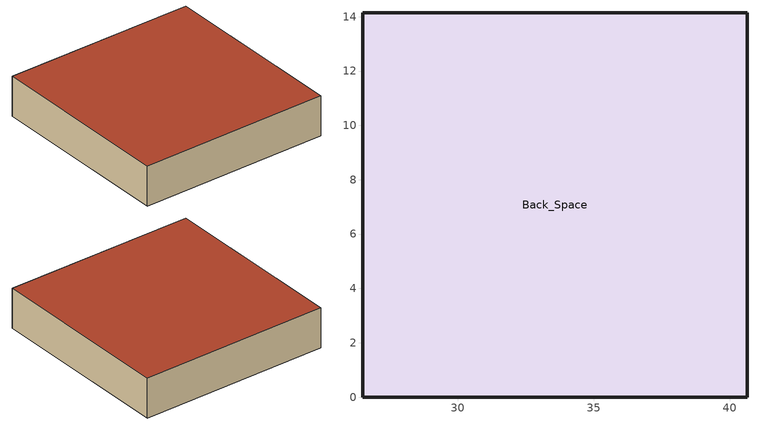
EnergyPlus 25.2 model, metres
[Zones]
Back_Space
 floor ground (Generic Floor): 26.49,0 26.49,14.14 40.64,14.14 40.64,0 z0
 wall outside (Generic Wall): 26.49,0 40.64,0 40.64,14.14 26.49,14.14 26.49,0 z0:3
 roof outside (Generic Roof): 26.49,0 40.64,0 40.64,14.14 26.49,14.14 z3
[Building]
RetailStandalone_TC01: North Axis {deg}=0; Terrain=City; Loads Convergence Tolerance=0.04; Temperature Convergence Tolerance=0.4; Solar Distribution=FullInteriorAndExterior; Maximum Number of Warmup Days=25; Minimum Number of Warmup Days=6
[Site:Location]
Baltimore MD: Latitude {deg}=39.17; Longitude {deg}=-76.68; Time Zone=-5; Elevation {m}=14
[SizingPeriod:DesignDay] Day of Month=21; Dry-Bulb Temperature Range Modifier Type=DefaultMultipliers; Humidity Condition Type=Wetbulb; Barometric Pressure {Pa}=101325; Wind Direction {deg}=270; Rain Indicator=No; Snow Indicator=No; Daylight Saving Time Indicator=No
Name | Month | Day Type | Maximum Dry-Bulb Temperature {C} | Daily Dry-Bulb Temperature Range {deltaC} | Wetbulb/Dewpoint at Maximum Dry-Bulb {C} | Wind Speed {m/s}
Summer Design Day | 7 | SummerDesignDay | 33 | 14 | 23.9 | 5
Winter Design Day | 1 | WinterDesignDay | -8.3 | 0 | -8.3 | 4.9
[Material] Roughness=MediumRough; Thermal Absorptance=0.9; Solar Absorptance=0.65; Visible Absorptance=0.65
Name | Thickness {m} | Conductivity {W/m-K} | Density {kg/m3} | Specific Heat {J/kg-K}
Generic Wall Mat | 0.2 | 0.72 | 1860 | 840
Generic Roof Mat | 0.15 | 0.6 | 1800 | 840
Generic Floor Mat | 0.1 | 1.73 | 2243 | 837
[Construction]
Generic Wall: Generic Wall Mat
Generic Roof: Generic Roof Mat
Generic Floor: Generic Floor Mat
[Zone] Type=1; Multiplier=1; Ceiling Height=autocalculate; Volume=autocalculate
Sales_Floor; Back_Space
[People] Number of People Schedule=OccupancySched; Number of People Calculation Method=Area/Person; Floor Area per Person {m2/person}=10; Sensible Heat Fraction=autocalculate
Name | Zone or ZoneList
Sales_Floor_People | Sales_Floor
Back_Space_People | Back_Space
[Lights] Schedule=OfficeLighting; Design Level Calculation Method=Watts/Area; Watts per Zone Floor Area {W/m2}=9; Return Air Fraction=0.32; Fraction Radiant=0; Fraction Visible=0; Fraction Replaceable=1
Name | Zone or ZoneList
Sales_Floor_Lights | Sales_Floor
Back_Space_Lights | Back_Space
[ElectricEquipment] Schedule=OfficeEquipment; Design Level Calculation Method=Watts/Area; Watts per Zone Floor Area {W/m2}=10; Fraction Latent=0.5; Fraction Radiant=0; Fraction Lost=0
Name | Zone or ZoneList
Sales_Floor_Equipment | Sales_Floor
Back_Space_Equipment | Back_Space
[ZoneInfiltration:DesignFlowRate] Schedule=InfiltrationSched; Design Flow Rate Calculation Method=Flow/ExteriorArea; Flow per Exterior Surface Area {m3/s-m2}=0.0003; Constant Term Coefficient=1; Temperature Term Coefficient=0; Velocity Term Coefficient=0; Velocity Squared Term Coefficient=0
Name | Zone or ZoneList
Sales_Floor_Infiltration | Sales_Floor
Back_Space_Infiltration | Back_Space
[Sizing:Zone] Zone Cooling Design Supply Air Temperature Input Method=SupplyAirTemperature; Zone Cooling Design Supply Air Temperature {C}=12.8; Zone Heating Design Supply Air Temperature Input Method=SupplyAirTemperature; Zone Heating Design Supply Air Temperature {C}=50; Zone Cooling Design Supply Air Humidity Ratio {kgWater/kgDryAir}=0.0085; Zone Heating Design Supply Air Humidity Ratio {kgWater/kgDryAir}=0.008; Cooling Design Air Flow Method=DesignDay; Cooling Minimum Air Flow Fraction=0; Heating Design Air Flow Method=DesignDay; Heating Maximum Air Flow Fraction=0.3
Sales_Floor; Back_Space
[Schedule:Compact]
OfficeLighting: Through: 12/31, For: Weekdays, Until: 08:00, 0.05, Until: 09:00, 0.9, Until: 17:00, 0.95, Until: 18:00, 0.7, Until: 24:00, 0.05, For: Saturday, Until: 09:00, 0.05, Until: 13:00, 0.5, Until: 24:00, 0.05, For: SummerDesignDay, Until: 24:00, 1, For: WinterDesignDay AllOtherDays, Until: 24:00, 0.05
OfficeEquipment: Through: 12/31, For: Weekdays, Until: 08:00, 0.4, Until: 12:00, 0.9, Until: 13:00, 0.8, Until: 17:00, 0.9, Until: 18:00, 0.5, Until: 24:00, 0.4, For: Saturday, Until: 09:00, 0.3, Until: 13:00, 0.5, Until: 24:00, 0.3, For: SummerDesignDay, Until: 24:00, 1, For: WinterDesignDay AllOtherDays, Until: 24:00, 0.3
OccupancySched: Through: 12/31, For: Weekdays, Until: 08:00, 0, Until: 09:00, 0.5, Until: 17:00, 1, Until: 18:00, 0.5, Until: 24:00, 0, For: Saturday, Until: 09:00, 0, Until: 13:00, 0.3, Until: 24:00, 0, For: SummerDesignDay, Until: 24:00, 1, For: WinterDesignDay AllOtherDays, Until: 24:00, 0
InfiltrationSched: Through: 12/31, For: Weekdays, Until: 08:00, 1, Until: 18:00, 0.25, Until: 24:00, 1, For: Saturday, Until: 09:00, 1, Until: 13:00, 0.25, Until: 24:00, 1, For: SummerDesignDay WinterDesignDay, Until: 24:00, 1, For: AllOtherDays, Until: 24:00, 1
